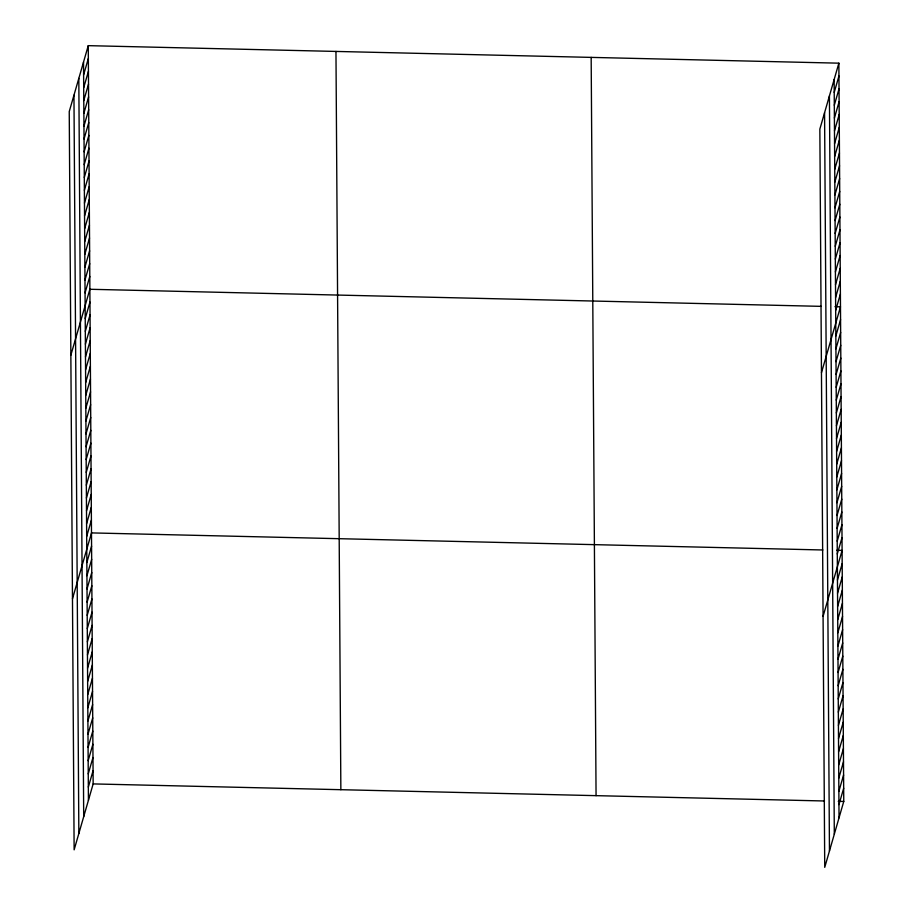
<?xml version="1.0" encoding="UTF-8"?>
<svg xmlns="http://www.w3.org/2000/svg" width="913" height="913" viewBox="0 0 913 913"><rect width="100%" height="100%" fill="white"/><g stroke="black" fill="none" stroke-linecap="round" stroke-linejoin="round"><path stroke-width="1.37" d="M88.264 45.65L69.24 111.557L74.136 849.832L93.149 783.913L88.264 45.65L838.864 63.168L843.76 801.443L824.736 867.35L819.851 129.087L838.864 63.168M83.608 74.866L88.344 58.478M83.699 87.694L88.435 71.294M83.779 100.521L88.515 84.122M83.87 113.338L88.595 96.938M83.95 126.165L88.687 109.765M84.042 138.981L88.766 122.582M84.122 151.809L88.858 135.409M84.201 164.625L88.938 148.226M84.293 177.453L89.029 161.053M84.373 190.269L89.109 173.881M84.464 203.097L89.2 186.697M84.544 215.924L89.28 199.525M84.635 228.741L89.36 212.341M84.715 241.568L89.451 225.169M84.806 254.385L89.531 237.985M84.886 267.212L89.622 250.813M84.966 280.029L89.702 263.629M85.057 292.856L89.794 276.456M70.849 355.191L89.873 289.273L821.221 306.357M85.229 318.5L89.965 302.1M85.308 331.328L90.045 314.928M85.4 344.144L90.125 327.744M85.48 356.972L90.216 340.572M85.571 369.788L90.296 353.388M85.651 382.615L90.387 366.216M85.742 395.432L90.467 379.032M85.822 408.259L90.558 391.86M85.902 421.076L90.638 404.676M85.993 433.903L90.729 417.503M86.073 446.731L90.809 430.331M86.164 459.547L90.901 443.147M86.244 472.375L90.98 455.975M86.336 485.191L91.06 468.791M86.415 498.019L91.152 481.619M86.507 510.835L91.232 494.435M86.587 523.663L91.323 507.263M86.667 536.479L91.403 520.079M72.469 598.814L91.494 532.907L822.83 549.98M86.849 562.522L91.574 546.122M86.929 575.726L91.665 559.327M87.02 588.942L91.757 572.542M87.112 602.146L91.836 585.747M87.192 615.362L91.928 598.962M87.283 628.578L92.019 612.178M87.374 641.782L92.099 625.382M87.454 654.998L92.19 638.598M87.545 668.202L92.281 651.802M87.637 681.418L92.361 665.018M87.716 694.633L92.453 678.233M87.808 707.837L92.544 691.438M87.899 721.053L92.624 704.653M87.979 734.257L92.715 717.858M88.07 747.473L92.806 731.073M88.162 760.689L92.886 744.289M88.241 773.893L92.978 757.493M88.333 787.109L93.069 770.709M834.22 92.396L838.956 75.996M834.311 105.223L839.036 88.823M834.391 118.039L839.127 101.64M834.482 130.867L839.207 114.467M834.562 143.683L839.298 127.284M834.642 156.511L839.378 140.111M834.733 169.327L839.469 152.928M834.813 182.155L839.549 165.755M834.904 194.971L839.64 178.571M834.984 207.799L839.72 191.399M835.075 220.615L839.8 204.227M835.155 233.443L839.892 217.043M835.247 246.27L839.971 229.871M835.327 259.087L840.063 242.687M835.406 271.914L840.143 255.514M835.498 284.73L840.234 268.331M835.578 297.558L840.314 281.158M835.669 310.374L840.405 293.975M821.46 372.709L840.485 306.802L834.984 306.677M835.84 336.018L840.565 319.63M835.92 348.846L840.656 332.446M836.011 361.674L840.736 345.274M836.091 374.49L840.827 358.09M836.171 387.317L840.907 370.918M836.262 400.134L840.999 383.734M836.342 412.961L841.078 396.562M836.434 425.778L841.17 409.378M836.513 438.605L841.25 422.205M836.605 451.421L841.33 435.022M836.685 464.249L841.421 447.849M836.776 477.077L841.501 460.677M836.856 489.893L841.592 473.493M836.947 502.721L841.672 486.321M837.027 515.537L841.763 499.137M837.107 528.365L841.843 511.965M837.198 541.181L841.934 524.781M837.278 554.008L842.014 537.609M823.081 616.343L842.094 550.425L836.593 550.299M837.449 580.04L842.185 563.641M837.541 593.256L842.277 576.856M837.632 606.46L842.368 590.06M837.712 619.676L842.448 603.276M837.803 632.88L842.539 616.48M837.894 646.096L842.631 629.696M837.974 659.312L842.71 642.912M838.066 672.516L842.802 656.116M838.157 685.731L842.893 669.332M838.237 698.936L842.973 682.536M838.328 712.151L843.064 695.752M838.419 725.367L843.156 708.967M838.511 738.571L843.235 722.172M838.591 751.787L843.327 735.387M838.682 764.991L843.418 748.592M838.773 778.207L843.498 761.807M838.853 791.423L843.589 775.023M838.944 804.627L843.68 788.227M93.149 783.913L824.496 800.986M838.26 801.317L843.76 801.443M834.14 79.568L839.036 817.843M829.426 95.911L834.311 834.174M824.565 112.744L829.461 851.007M591.168 57.393L596.063 795.657M335.961 51.436L340.857 789.699M83.528 62.05L88.424 800.313M78.815 78.392L83.699 816.656M73.953 95.226L78.849 833.489"/></g></svg>
